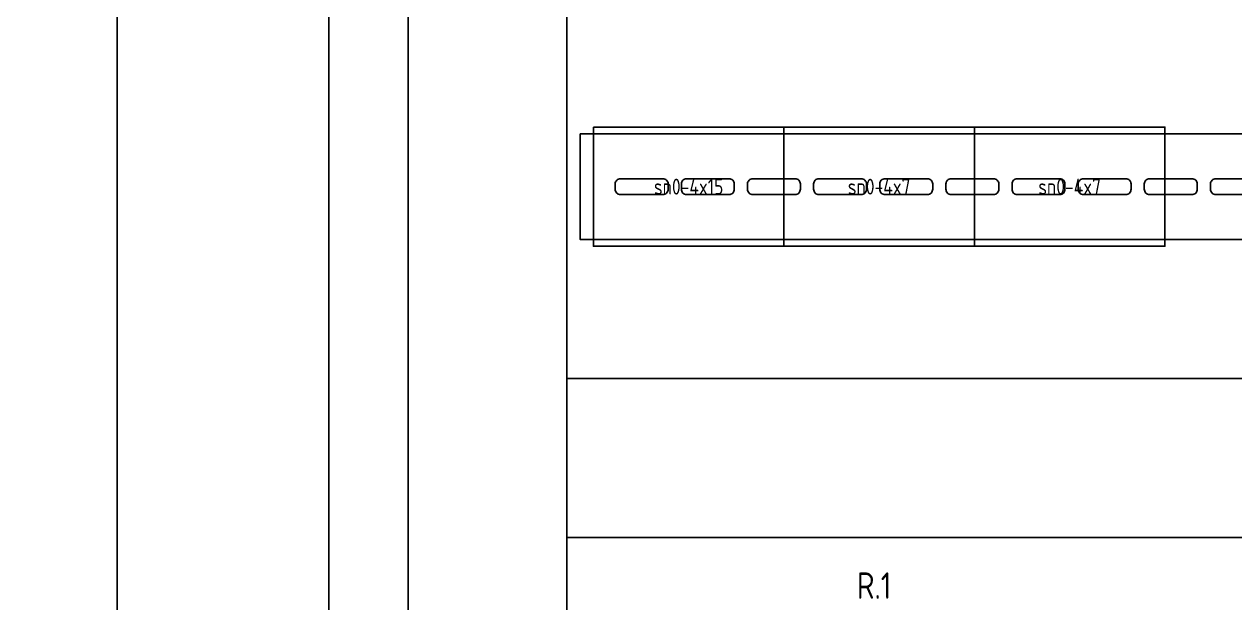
# Model space of a CAD drawing. Header units: millimetres. Extents: x -115 to 1965, y -2092 to 74.
# Drawn here: x -115.2 to 342.4, y -729.7 to -511.1 of the extents above; entities that cross this region are included whole.
import ezdxf
from ezdxf.enums import TextEntityAlignment as Align

# ---------------------------------------------------------------- set-up
doc = ezdxf.new("R2010")
doc.units = ezdxf.units.MM
for name, color, linetype in [('SXL_DEV', 7, 'Continuous'), ('SXL_DIM', 7, 'Continuous'), ('SXL_DUCT', 8, 'Continuous'), ('SXL_FRAME', 7, 'Continuous'), ('SXL_RAIL', 8, 'Continuous'), ('SXL_TEXT', 7, 'Continuous')]:
    doc.layers.add(name, color=color, linetype=linetype)
doc.styles.add('SX_GOST', font='GOST2304A.ttf')
doc.dimstyles.new('ISO-25', dxfattribs={"dimtxt": 2.5, "dimasz": 2.5, "dimexe": 1.25, "dimexo": 0.625, "dimtad": 1, "dimtxsty": 'Standard', "dimcen": 2.5, "dimadec": 0, "dimazin": 0, "dimtfac": 1, "dimtmove": 0, "dimatfit": 3, "dimfxl": 1, "dimarcsym": 0})

# ---------------------------------------------------------------- blocks, each defined once
blk = doc.blocks.new('*U21')
at = {"ltscale": 2}
blk.add_lwpolyline([(0, 20), (0, -20), (610, -20), (610, 20), (0, 20)], dxfattribs=at)
for points in [[(15.23, 3), (31.23, 3, -0.414214), (33.23, 1), (33.23, -1, -0.414214), (31.23, -3), (15.23, -3, -0.414214), (13.23, -1), (13.23, 1, -0.414214)], [(40.23, 3), (56.23, 3, -0.414214), (58.23, 1), (58.23, -1, -0.414214), (56.23, -3), (40.23, -3, -0.414214), (38.23, -1), (38.23, 1, -0.414214)], [(65.23, 3), (81.23, 3, -0.414214), (83.23, 1), (83.23, -1, -0.414214), (81.23, -3), (65.23, -3, -0.414214), (63.23, -1), (63.23, 1, -0.414214)], [(90.23, 3), (106.23, 3, -0.414214), (108.23, 1), (108.23, -1, -0.414214), (106.23, -3), (90.23, -3, -0.414214), (88.23, -1), (88.23, 1, -0.414214)], [(115.23, 3), (131.23, 3, -0.414214), (133.23, 1), (133.23, -1, -0.414214), (131.23, -3), (115.23, -3, -0.414214), (113.23, -1), (113.23, 1, -0.414214)], [(140.23, 3), (156.23, 3, -0.414214), (158.23, 1), (158.23, -1, -0.414214), (156.23, -3), (140.23, -3, -0.414214), (138.23, -1), (138.23, 1, -0.414214)], [(165.23, 3), (181.23, 3, -0.414214), (183.23, 1), (183.23, -1, -0.414214), (181.23, -3), (165.23, -3, -0.414214), (163.23, -1), (163.23, 1, -0.414214)], [(190.23, 3), (206.23, 3, -0.414214), (208.23, 1), (208.23, -1, -0.414214), (206.23, -3), (190.23, -3, -0.414214), (188.23, -1), (188.23, 1, -0.414214)], [(215.23, 3), (231.23, 3, -0.414214), (233.23, 1), (233.23, -1, -0.414214), (231.23, -3), (215.23, -3, -0.414214), (213.23, -1), (213.23, 1, -0.414214)], [(240.23, 3), (256.23, 3, -0.414214), (258.23, 1), (258.23, -1, -0.414214), (256.23, -3), (240.23, -3, -0.414214), (238.23, -1), (238.23, 1, -0.414214)]]:
    blk.add_lwpolyline(points, format="xyb", close=True, dxfattribs=at)
blk = doc.blocks.new('*D31')
at = {"layer": 'Defpoints', "color": 0, "transparency": 16777216}
for p in [(0, 0), (-80, -2000), (0, -2000)]:
    blk.add_point(p, dxfattribs=at)
at = {"layer": 'SXL_DIM', "color": 0, "lineweight": -2, "transparency": 16777216}
for p, q in [((-6.25, 0), (-92.5, 0)), ((-80, -25), (-80, -1975)), ((-6.25, -2000), (-92.5, -2000))]:
    blk.add_line(p, q, dxfattribs=at)
at = {"layer": 'SXL_DIM', "color": 0, "transparency": 16777216}
for points in [[(-84.17, -25), (-75.83, -25), (-80, 0)], [(-84.17, -1975), (-75.83, -1975), (-80, -2000)]]:
    blk.add_solid(points, dxfattribs=at)
at = {"layer": 'SXL_DIM', "color": 0, "transparency": 16777216, "insert": (-98.75, -1000), "char_height": 25, "attachment_point": 5, "rotation": 90}
blk.add_mtext('2000', dxfattribs=at)

msp = doc.modelspace()

# ---------------------------------------------------------------- linework, layer by layer
at = {"layer": 'SXL_DEV'}
for points in [[(100, -550), (172, -550), (172, -595), (100, -595)], [(172, -550), (244, -550), (244, -595), (172, -595)], [(244, -550), (316, -550), (316, -595), (244, -595)]]:
    msp.add_lwpolyline(points, close=True, dxfattribs=at)
at = {"layer": 'SXL_DUCT'}
for points in [[(30, -30), (90, -30), (90, -1935), (30, -1935)], [(90, -645), (710, -645), (710, -705), (90, -705)]]:
    msp.add_lwpolyline(points, close=True, dxfattribs=at)
at = {"layer": 'SXL_FRAME'}
for points in [[(0, 0), (800, 0), (800, -2000), (0, -2000)], [(30, -30), (770, -30), (770, -1970), (30, -1970)]]:
    msp.add_lwpolyline(points, close=True, dxfattribs=at)

# ---------------------------------------------------------------- block references
at = {"layer": 'SXL_RAIL'}
msp.add_blockref('*U21', (95, -572.5), dxfattribs=at)

# ---------------------------------------------------------------- texts
at = {"layer": 'SXL_DEV', "style": 'SX_GOST'}
for s, p in [('sn0-4x15', (136, -572.5)), ('sn0-4x7', (208, -572.5)), ('sn0-4x7', (280, -572.5))]:
    msp.add_text(s, height=6, dxfattribs=at).set_placement(p, align=Align.MIDDLE_CENTER)
at = {"layer": 'SXL_TEXT', "style": 'SX_GOST'}
msp.add_text('R.1', height=10, dxfattribs=at).set_placement((206.111, -728.211), align=Align.CENTER)

# ---------------------------------------------------------------- dimensions: what is measured, and where the dimension line sits
at = {"layer": 'SXL_DIM'}
dim = msp.add_linear_dim(base=(-80, -2000), p1=(0, 0), p2=(0, -2000), angle=90, dimstyle='ISO-25', override={"dimscale": 10}, dxfattribs=at)
dim.commit()
dim.dimension.update_dxf_attribs({"geometry": '*D31', "text_midpoint": (-98.75, -1000)})

doc.saveas('drawing.dxf')
